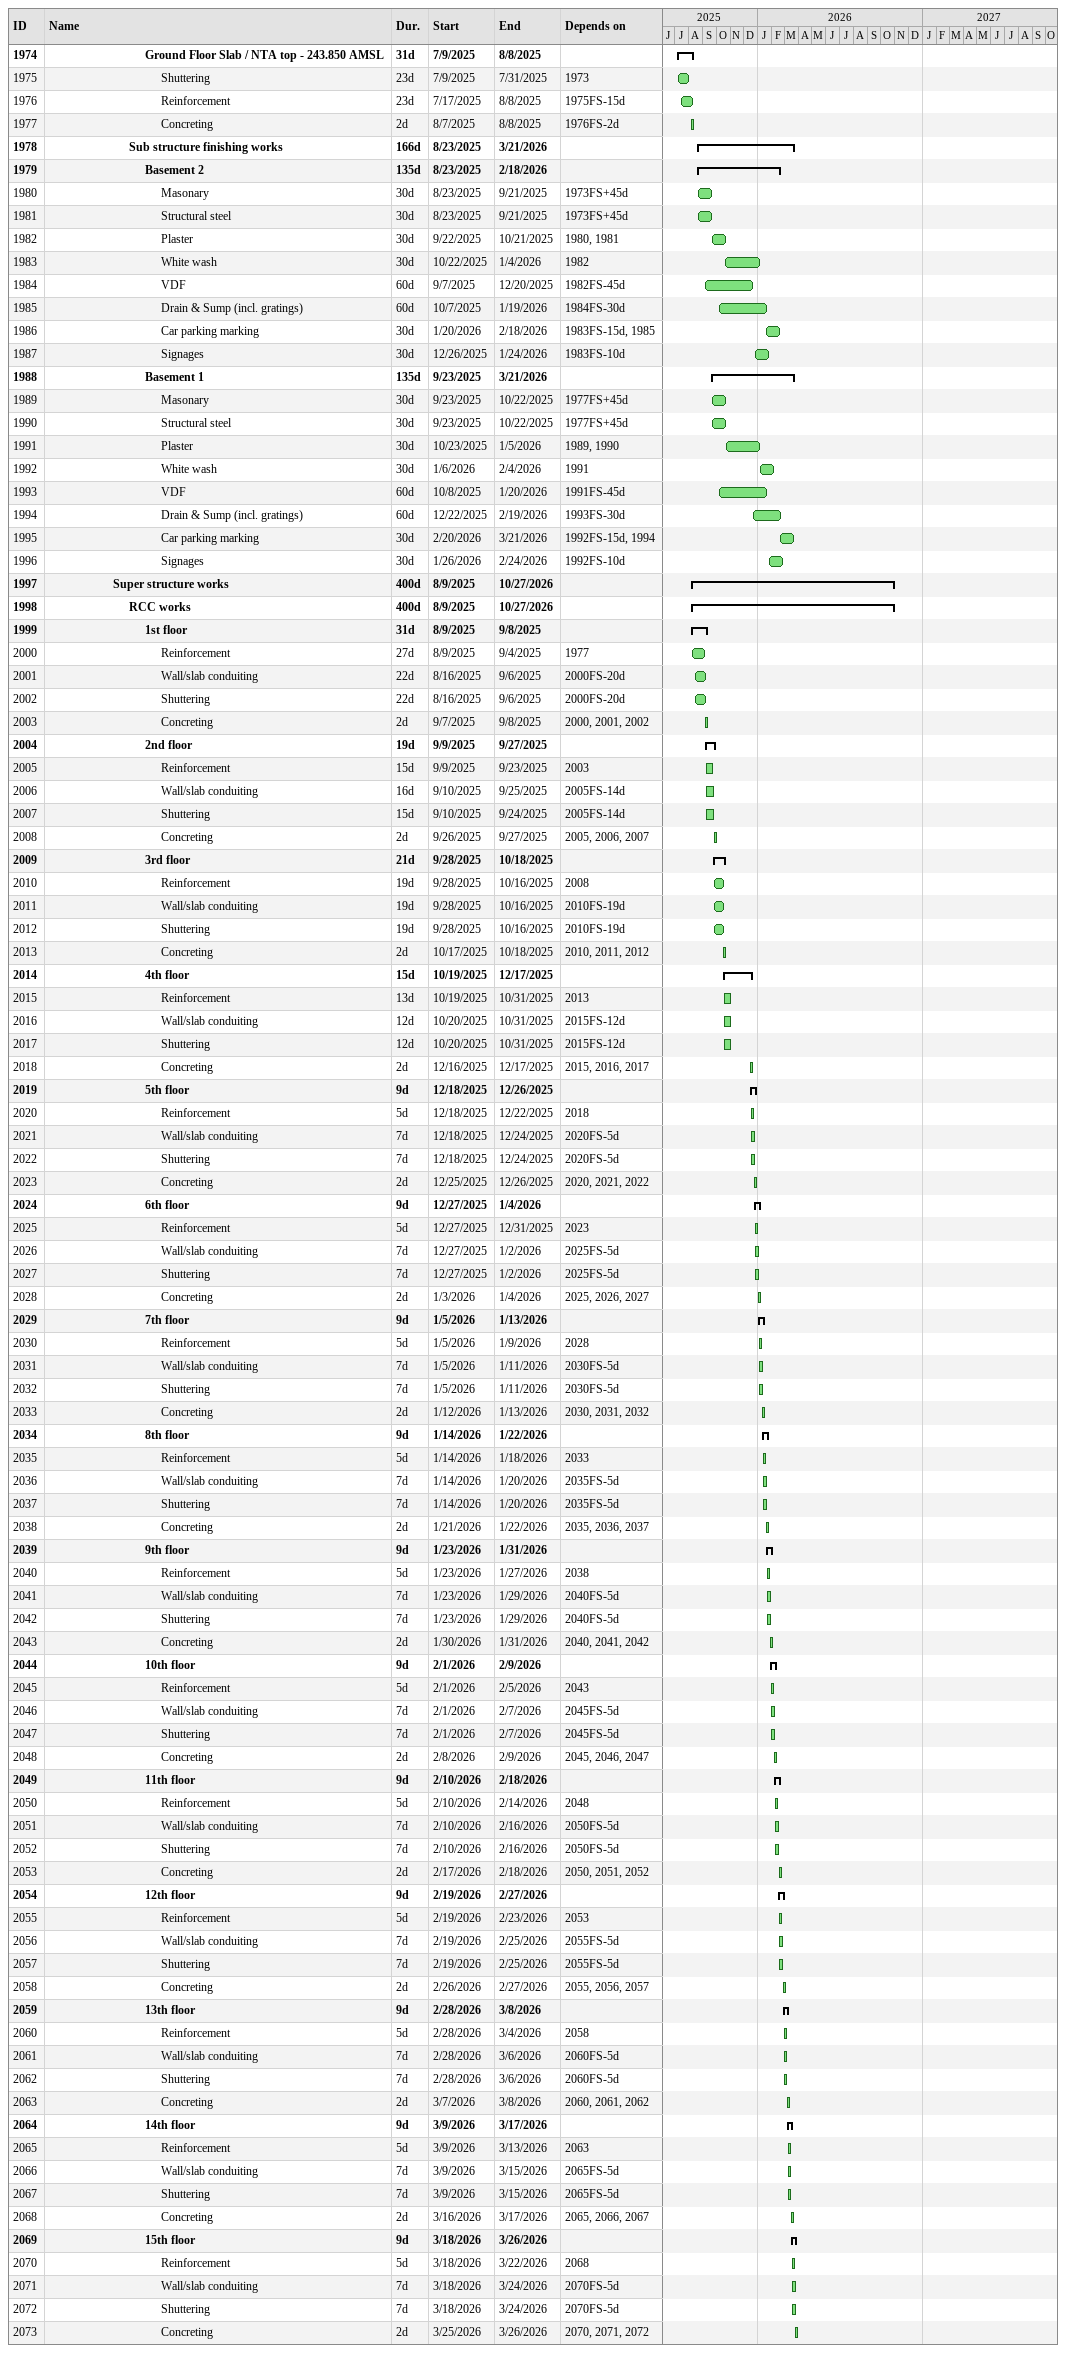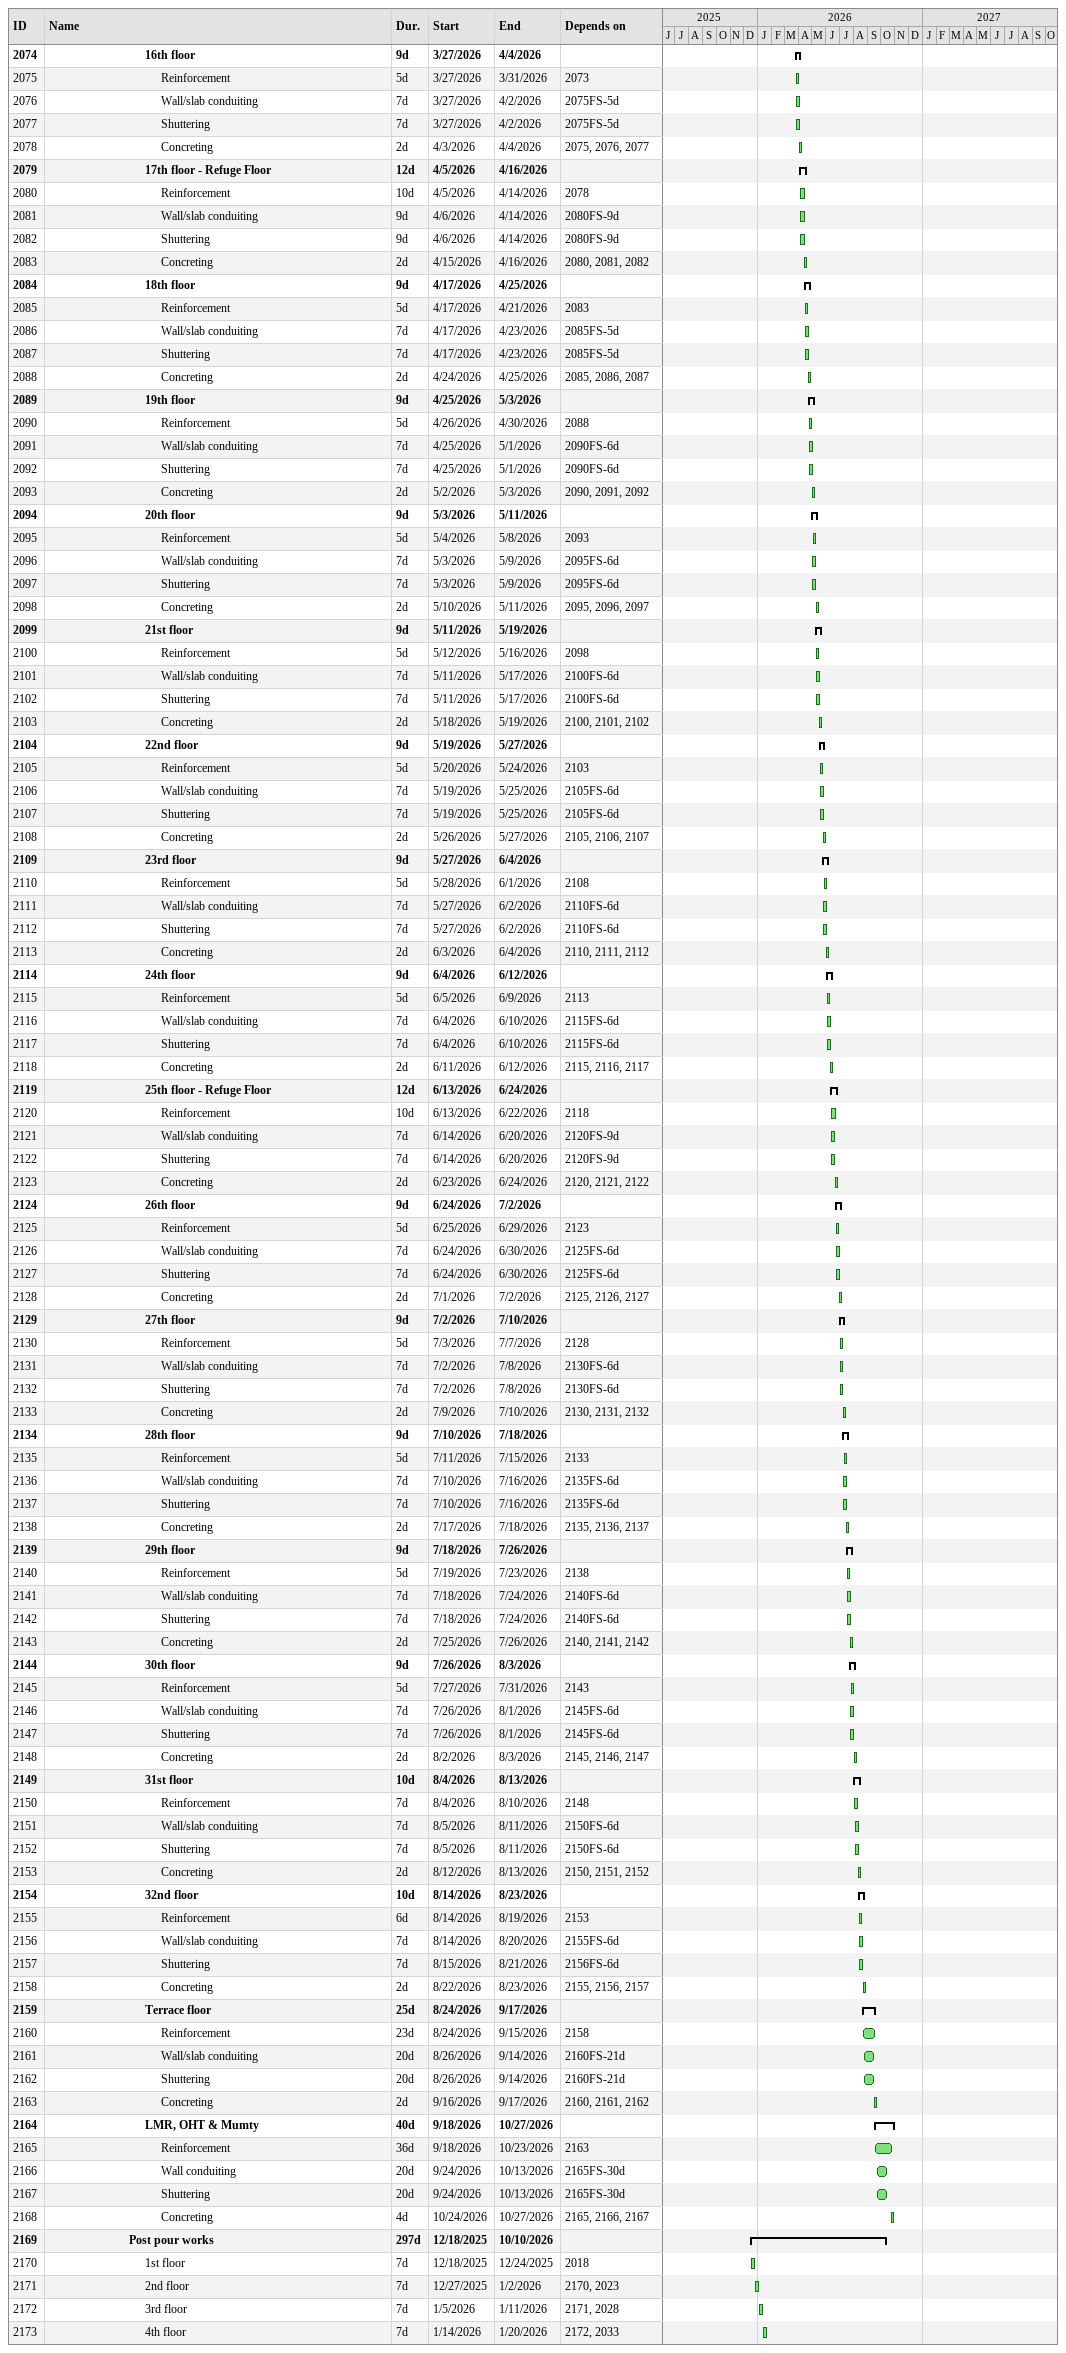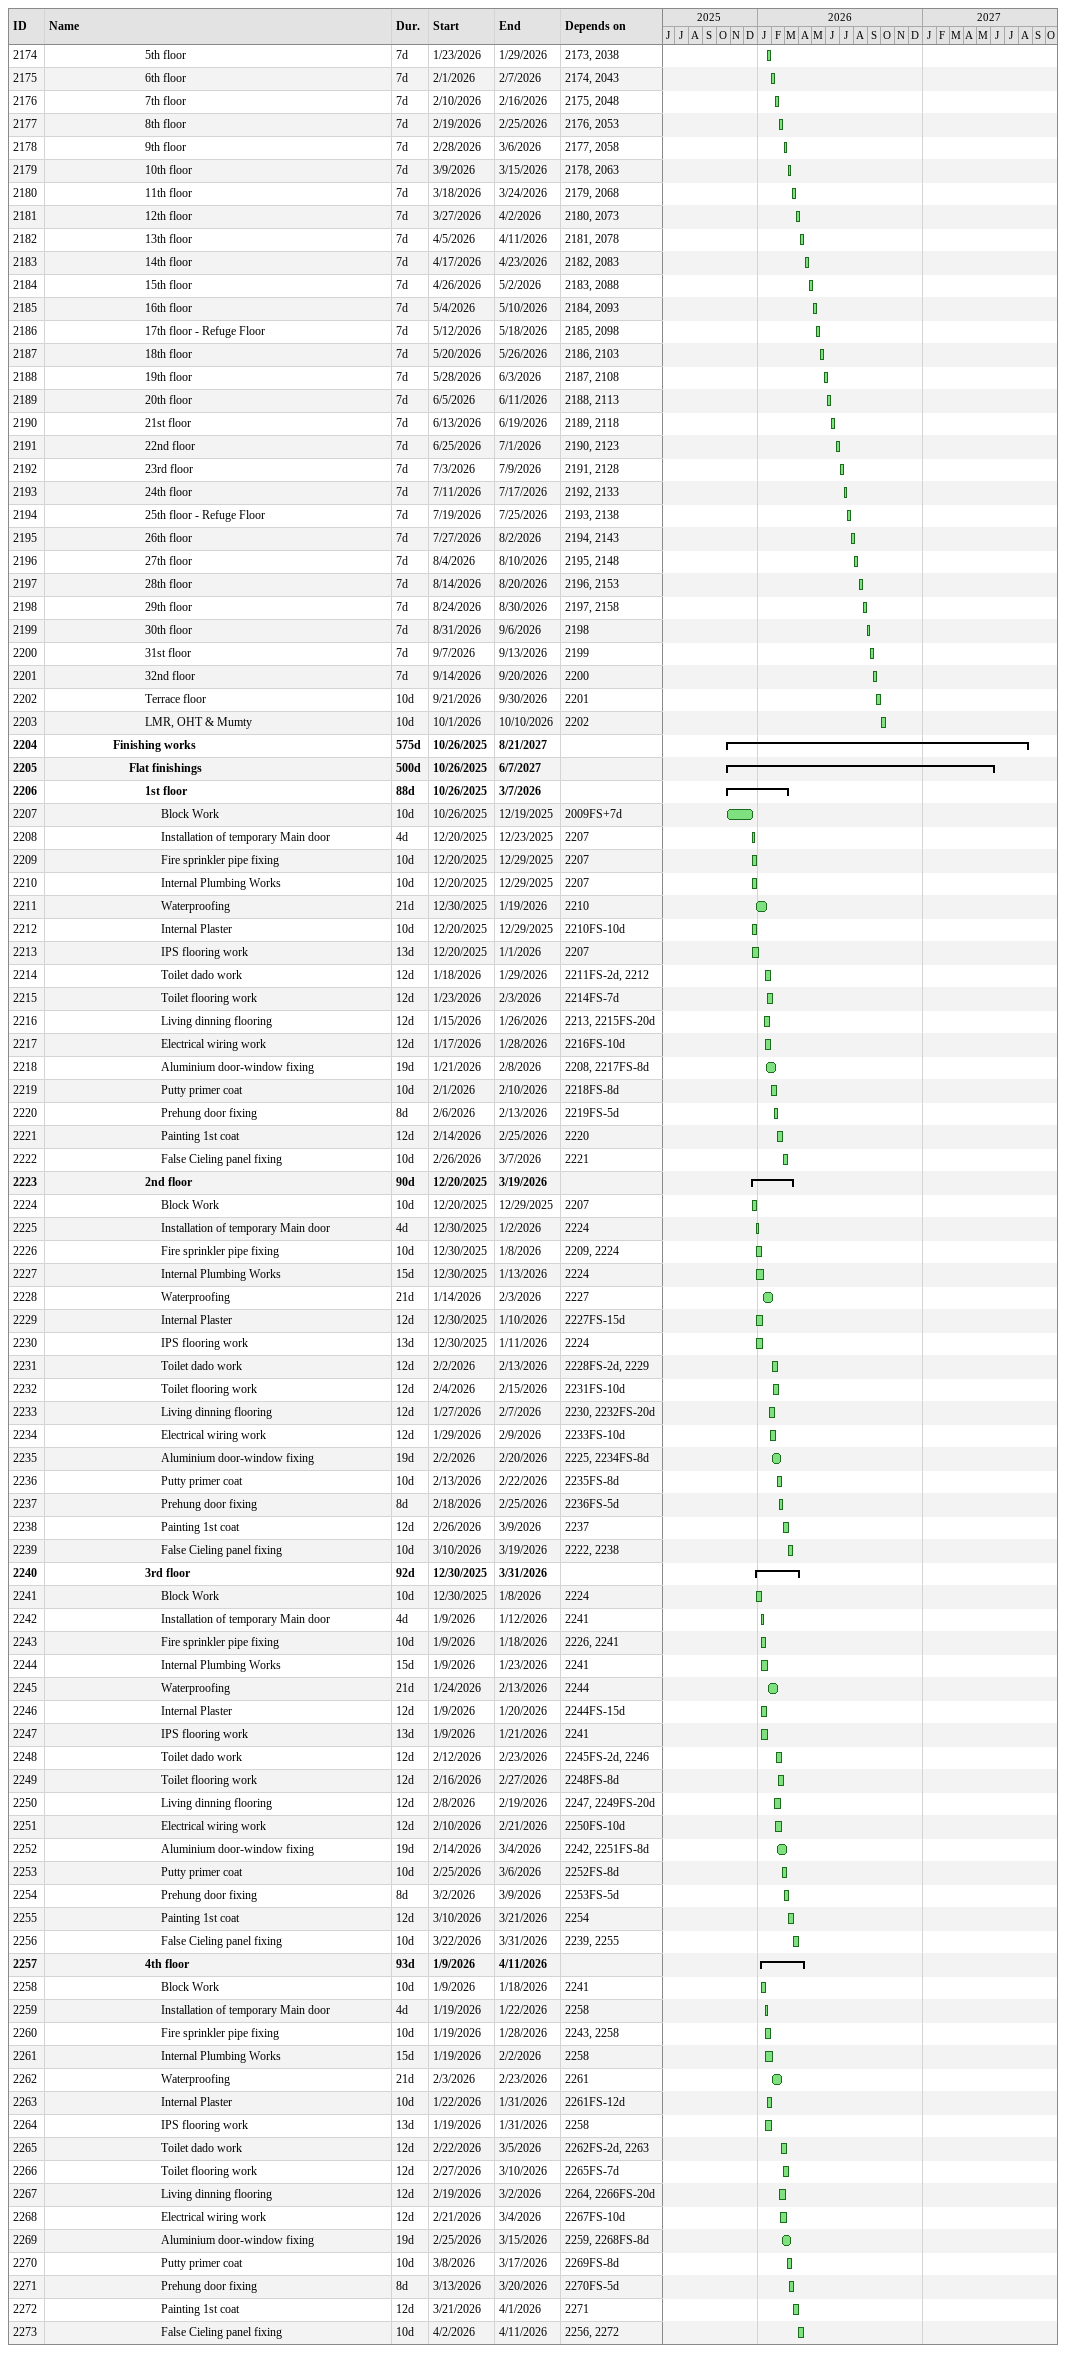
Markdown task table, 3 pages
| ID | Level | Task | Duration | Start | Finish | Predecessors |
|---|---|---|---|---|---|---|
| 1974 | 7 | **Ground Floor Slab / NTA top - 243.850 AMSL** | 31d | 2025-07-09 | 2025-08-08 |  |
| 1975 | 8 | Shuttering | 23d | 2025-07-09 | 2025-07-31 | 1973 |
| 1976 | 8 | Reinforcement | 23d | 2025-07-17 | 2025-08-08 | 1975FS-15d |
| 1977 | 8 | Concreting | 2d | 2025-08-07 | 2025-08-08 | 1976FS-2d |
| 1978 | 6 | **Sub structure finishing works** | 166d | 2025-08-23 | 2026-03-21 |  |
| 1979 | 7 | **Basement 2** | 135d | 2025-08-23 | 2026-02-18 |  |
| 1980 | 8 | Masonary | 30d | 2025-08-23 | 2025-09-21 | 1973FS+45d |
| 1981 | 8 | Structural steel | 30d | 2025-08-23 | 2025-09-21 | 1973FS+45d |
| 1982 | 8 | Plaster | 30d | 2025-09-22 | 2025-10-21 | 1980, 1981 |
| 1983 | 8 | White wash | 30d | 2025-10-22 | 2026-01-04 | 1982 |
| 1984 | 8 | VDF | 60d | 2025-09-07 | 2025-12-20 | 1982FS-45d |
| 1985 | 8 | Drain & Sump (incl. gratings) | 60d | 2025-10-07 | 2026-01-19 | 1984FS-30d |
| 1986 | 8 | Car parking marking | 30d | 2026-01-20 | 2026-02-18 | 1983FS-15d, 1985 |
| 1987 | 8 | Signages | 30d | 2025-12-26 | 2026-01-24 | 1983FS-10d |
| 1988 | 7 | **Basement 1** | 135d | 2025-09-23 | 2026-03-21 |  |
| 1989 | 8 | Masonary | 30d | 2025-09-23 | 2025-10-22 | 1977FS+45d |
| 1990 | 8 | Structural steel | 30d | 2025-09-23 | 2025-10-22 | 1977FS+45d |
| 1991 | 8 | Plaster | 30d | 2025-10-23 | 2026-01-05 | 1989, 1990 |
| 1992 | 8 | White wash | 30d | 2026-01-06 | 2026-02-04 | 1991 |
| 1993 | 8 | VDF | 60d | 2025-10-08 | 2026-01-20 | 1991FS-45d |
| 1994 | 8 | Drain & Sump (incl. gratings) | 60d | 2025-12-22 | 2026-02-19 | 1993FS-30d |
| 1995 | 8 | Car parking marking | 30d | 2026-02-20 | 2026-03-21 | 1992FS-15d, 1994 |
| 1996 | 8 | Signages | 30d | 2026-01-26 | 2026-02-24 | 1992FS-10d |
| 1997 | 5 | **Super structure works** | 400d | 2025-08-09 | 2026-10-27 |  |
| 1998 | 6 | **RCC works** | 400d | 2025-08-09 | 2026-10-27 |  |
| 1999 | 7 | **1st floor** | 31d | 2025-08-09 | 2025-09-08 |  |
| 2000 | 8 | Reinforcement | 27d | 2025-08-09 | 2025-09-04 | 1977 |
| 2001 | 8 | Wall/slab conduiting | 22d | 2025-08-16 | 2025-09-06 | 2000FS-20d |
| 2002 | 8 | Shuttering | 22d | 2025-08-16 | 2025-09-06 | 2000FS-20d |
| 2003 | 8 | Concreting | 2d | 2025-09-07 | 2025-09-08 | 2000, 2001, 2002 |
| 2004 | 7 | **2nd floor** | 19d | 2025-09-09 | 2025-09-27 |  |
| 2005 | 8 | Reinforcement | 15d | 2025-09-09 | 2025-09-23 | 2003 |
| 2006 | 8 | Wall/slab conduiting | 16d | 2025-09-10 | 2025-09-25 | 2005FS-14d |
| 2007 | 8 | Shuttering | 15d | 2025-09-10 | 2025-09-24 | 2005FS-14d |
| 2008 | 8 | Concreting | 2d | 2025-09-26 | 2025-09-27 | 2005, 2006, 2007 |
| 2009 | 7 | **3rd floor** | 21d | 2025-09-28 | 2025-10-18 |  |
| 2010 | 8 | Reinforcement | 19d | 2025-09-28 | 2025-10-16 | 2008 |
| 2011 | 8 | Wall/slab conduiting | 19d | 2025-09-28 | 2025-10-16 | 2010FS-19d |
| 2012 | 8 | Shuttering | 19d | 2025-09-28 | 2025-10-16 | 2010FS-19d |
| 2013 | 8 | Concreting | 2d | 2025-10-17 | 2025-10-18 | 2010, 2011, 2012 |
| 2014 | 7 | **4th floor** | 15d | 2025-10-19 | 2025-12-17 |  |
| 2015 | 8 | Reinforcement | 13d | 2025-10-19 | 2025-10-31 | 2013 |
| 2016 | 8 | Wall/slab conduiting | 12d | 2025-10-20 | 2025-10-31 | 2015FS-12d |
| 2017 | 8 | Shuttering | 12d | 2025-10-20 | 2025-10-31 | 2015FS-12d |
| 2018 | 8 | Concreting | 2d | 2025-12-16 | 2025-12-17 | 2015, 2016, 2017 |
| 2019 | 7 | **5th floor** | 9d | 2025-12-18 | 2025-12-26 |  |
| 2020 | 8 | Reinforcement | 5d | 2025-12-18 | 2025-12-22 | 2018 |
| 2021 | 8 | Wall/slab conduiting | 7d | 2025-12-18 | 2025-12-24 | 2020FS-5d |
| 2022 | 8 | Shuttering | 7d | 2025-12-18 | 2025-12-24 | 2020FS-5d |
| 2023 | 8 | Concreting | 2d | 2025-12-25 | 2025-12-26 | 2020, 2021, 2022 |
| 2024 | 7 | **6th floor** | 9d | 2025-12-27 | 2026-01-04 |  |
| 2025 | 8 | Reinforcement | 5d | 2025-12-27 | 2025-12-31 | 2023 |
| 2026 | 8 | Wall/slab conduiting | 7d | 2025-12-27 | 2026-01-02 | 2025FS-5d |
| 2027 | 8 | Shuttering | 7d | 2025-12-27 | 2026-01-02 | 2025FS-5d |
| 2028 | 8 | Concreting | 2d | 2026-01-03 | 2026-01-04 | 2025, 2026, 2027 |
| 2029 | 7 | **7th floor** | 9d | 2026-01-05 | 2026-01-13 |  |
| 2030 | 8 | Reinforcement | 5d | 2026-01-05 | 2026-01-09 | 2028 |
| 2031 | 8 | Wall/slab conduiting | 7d | 2026-01-05 | 2026-01-11 | 2030FS-5d |
| 2032 | 8 | Shuttering | 7d | 2026-01-05 | 2026-01-11 | 2030FS-5d |
| 2033 | 8 | Concreting | 2d | 2026-01-12 | 2026-01-13 | 2030, 2031, 2032 |
| 2034 | 7 | **8th floor** | 9d | 2026-01-14 | 2026-01-22 |  |
| 2035 | 8 | Reinforcement | 5d | 2026-01-14 | 2026-01-18 | 2033 |
| 2036 | 8 | Wall/slab conduiting | 7d | 2026-01-14 | 2026-01-20 | 2035FS-5d |
| 2037 | 8 | Shuttering | 7d | 2026-01-14 | 2026-01-20 | 2035FS-5d |
| 2038 | 8 | Concreting | 2d | 2026-01-21 | 2026-01-22 | 2035, 2036, 2037 |
| 2039 | 7 | **9th floor** | 9d | 2026-01-23 | 2026-01-31 |  |
| 2040 | 8 | Reinforcement | 5d | 2026-01-23 | 2026-01-27 | 2038 |
| 2041 | 8 | Wall/slab conduiting | 7d | 2026-01-23 | 2026-01-29 | 2040FS-5d |
| 2042 | 8 | Shuttering | 7d | 2026-01-23 | 2026-01-29 | 2040FS-5d |
| 2043 | 8 | Concreting | 2d | 2026-01-30 | 2026-01-31 | 2040, 2041, 2042 |
| 2044 | 7 | **10th floor** | 9d | 2026-02-01 | 2026-02-09 |  |
| 2045 | 8 | Reinforcement | 5d | 2026-02-01 | 2026-02-05 | 2043 |
| 2046 | 8 | Wall/slab conduiting | 7d | 2026-02-01 | 2026-02-07 | 2045FS-5d |
| 2047 | 8 | Shuttering | 7d | 2026-02-01 | 2026-02-07 | 2045FS-5d |
| 2048 | 8 | Concreting | 2d | 2026-02-08 | 2026-02-09 | 2045, 2046, 2047 |
| 2049 | 7 | **11th floor** | 9d | 2026-02-10 | 2026-02-18 |  |
| 2050 | 8 | Reinforcement | 5d | 2026-02-10 | 2026-02-14 | 2048 |
| 2051 | 8 | Wall/slab conduiting | 7d | 2026-02-10 | 2026-02-16 | 2050FS-5d |
| 2052 | 8 | Shuttering | 7d | 2026-02-10 | 2026-02-16 | 2050FS-5d |
| 2053 | 8 | Concreting | 2d | 2026-02-17 | 2026-02-18 | 2050, 2051, 2052 |
| 2054 | 7 | **12th floor** | 9d | 2026-02-19 | 2026-02-27 |  |
| 2055 | 8 | Reinforcement | 5d | 2026-02-19 | 2026-02-23 | 2053 |
| 2056 | 8 | Wall/slab conduiting | 7d | 2026-02-19 | 2026-02-25 | 2055FS-5d |
| 2057 | 8 | Shuttering | 7d | 2026-02-19 | 2026-02-25 | 2055FS-5d |
| 2058 | 8 | Concreting | 2d | 2026-02-26 | 2026-02-27 | 2055, 2056, 2057 |
| 2059 | 7 | **13th floor** | 9d | 2026-02-28 | 2026-03-08 |  |
| 2060 | 8 | Reinforcement | 5d | 2026-02-28 | 2026-03-04 | 2058 |
| 2061 | 8 | Wall/slab conduiting | 7d | 2026-02-28 | 2026-03-06 | 2060FS-5d |
| 2062 | 8 | Shuttering | 7d | 2026-02-28 | 2026-03-06 | 2060FS-5d |
| 2063 | 8 | Concreting | 2d | 2026-03-07 | 2026-03-08 | 2060, 2061, 2062 |
| 2064 | 7 | **14th floor** | 9d | 2026-03-09 | 2026-03-17 |  |
| 2065 | 8 | Reinforcement | 5d | 2026-03-09 | 2026-03-13 | 2063 |
| 2066 | 8 | Wall/slab conduiting | 7d | 2026-03-09 | 2026-03-15 | 2065FS-5d |
| 2067 | 8 | Shuttering | 7d | 2026-03-09 | 2026-03-15 | 2065FS-5d |
| 2068 | 8 | Concreting | 2d | 2026-03-16 | 2026-03-17 | 2065, 2066, 2067 |
| 2069 | 7 | **15th floor** | 9d | 2026-03-18 | 2026-03-26 |  |
| 2070 | 8 | Reinforcement | 5d | 2026-03-18 | 2026-03-22 | 2068 |
| 2071 | 8 | Wall/slab conduiting | 7d | 2026-03-18 | 2026-03-24 | 2070FS-5d |
| 2072 | 8 | Shuttering | 7d | 2026-03-18 | 2026-03-24 | 2070FS-5d |
| 2073 | 8 | Concreting | 2d | 2026-03-25 | 2026-03-26 | 2070, 2071, 2072 |
| 2074 | 7 | **16th floor** | 9d | 2026-03-27 | 2026-04-04 |  |
| 2075 | 8 | Reinforcement | 5d | 2026-03-27 | 2026-03-31 | 2073 |
| 2076 | 8 | Wall/slab conduiting | 7d | 2026-03-27 | 2026-04-02 | 2075FS-5d |
| 2077 | 8 | Shuttering | 7d | 2026-03-27 | 2026-04-02 | 2075FS-5d |
| 2078 | 8 | Concreting | 2d | 2026-04-03 | 2026-04-04 | 2075, 2076, 2077 |
| 2079 | 7 | **17th floor - Refuge Floor** | 12d | 2026-04-05 | 2026-04-16 |  |
| 2080 | 8 | Reinforcement | 10d | 2026-04-05 | 2026-04-14 | 2078 |
| 2081 | 8 | Wall/slab conduiting | 9d | 2026-04-06 | 2026-04-14 | 2080FS-9d |
| 2082 | 8 | Shuttering | 9d | 2026-04-06 | 2026-04-14 | 2080FS-9d |
| 2083 | 8 | Concreting | 2d | 2026-04-15 | 2026-04-16 | 2080, 2081, 2082 |
| 2084 | 7 | **18th floor** | 9d | 2026-04-17 | 2026-04-25 |  |
| 2085 | 8 | Reinforcement | 5d | 2026-04-17 | 2026-04-21 | 2083 |
| 2086 | 8 | Wall/slab conduiting | 7d | 2026-04-17 | 2026-04-23 | 2085FS-5d |
| 2087 | 8 | Shuttering | 7d | 2026-04-17 | 2026-04-23 | 2085FS-5d |
| 2088 | 8 | Concreting | 2d | 2026-04-24 | 2026-04-25 | 2085, 2086, 2087 |
| 2089 | 7 | **19th floor** | 9d | 2026-04-25 | 2026-05-03 |  |
| 2090 | 8 | Reinforcement | 5d | 2026-04-26 | 2026-04-30 | 2088 |
| 2091 | 8 | Wall/slab conduiting | 7d | 2026-04-25 | 2026-05-01 | 2090FS-6d |
| 2092 | 8 | Shuttering | 7d | 2026-04-25 | 2026-05-01 | 2090FS-6d |
| 2093 | 8 | Concreting | 2d | 2026-05-02 | 2026-05-03 | 2090, 2091, 2092 |
| 2094 | 7 | **20th floor** | 9d | 2026-05-03 | 2026-05-11 |  |
| 2095 | 8 | Reinforcement | 5d | 2026-05-04 | 2026-05-08 | 2093 |
| 2096 | 8 | Wall/slab conduiting | 7d | 2026-05-03 | 2026-05-09 | 2095FS-6d |
| 2097 | 8 | Shuttering | 7d | 2026-05-03 | 2026-05-09 | 2095FS-6d |
| 2098 | 8 | Concreting | 2d | 2026-05-10 | 2026-05-11 | 2095, 2096, 2097 |
| 2099 | 7 | **21st floor** | 9d | 2026-05-11 | 2026-05-19 |  |
| 2100 | 8 | Reinforcement | 5d | 2026-05-12 | 2026-05-16 | 2098 |
| 2101 | 8 | Wall/slab conduiting | 7d | 2026-05-11 | 2026-05-17 | 2100FS-6d |
| 2102 | 8 | Shuttering | 7d | 2026-05-11 | 2026-05-17 | 2100FS-6d |
| 2103 | 8 | Concreting | 2d | 2026-05-18 | 2026-05-19 | 2100, 2101, 2102 |
| 2104 | 7 | **22nd floor** | 9d | 2026-05-19 | 2026-05-27 |  |
| 2105 | 8 | Reinforcement | 5d | 2026-05-20 | 2026-05-24 | 2103 |
| 2106 | 8 | Wall/slab conduiting | 7d | 2026-05-19 | 2026-05-25 | 2105FS-6d |
| 2107 | 8 | Shuttering | 7d | 2026-05-19 | 2026-05-25 | 2105FS-6d |
| 2108 | 8 | Concreting | 2d | 2026-05-26 | 2026-05-27 | 2105, 2106, 2107 |
| 2109 | 7 | **23rd floor** | 9d | 2026-05-27 | 2026-06-04 |  |
| 2110 | 8 | Reinforcement | 5d | 2026-05-28 | 2026-06-01 | 2108 |
| 2111 | 8 | Wall/slab conduiting | 7d | 2026-05-27 | 2026-06-02 | 2110FS-6d |
| 2112 | 8 | Shuttering | 7d | 2026-05-27 | 2026-06-02 | 2110FS-6d |
| 2113 | 8 | Concreting | 2d | 2026-06-03 | 2026-06-04 | 2110, 2111, 2112 |
| 2114 | 7 | **24th floor** | 9d | 2026-06-04 | 2026-06-12 |  |
| 2115 | 8 | Reinforcement | 5d | 2026-06-05 | 2026-06-09 | 2113 |
| 2116 | 8 | Wall/slab conduiting | 7d | 2026-06-04 | 2026-06-10 | 2115FS-6d |
| 2117 | 8 | Shuttering | 7d | 2026-06-04 | 2026-06-10 | 2115FS-6d |
| 2118 | 8 | Concreting | 2d | 2026-06-11 | 2026-06-12 | 2115, 2116, 2117 |
| 2119 | 7 | **25th floor - Refuge Floor** | 12d | 2026-06-13 | 2026-06-24 |  |
| 2120 | 8 | Reinforcement | 10d | 2026-06-13 | 2026-06-22 | 2118 |
| 2121 | 8 | Wall/slab conduiting | 7d | 2026-06-14 | 2026-06-20 | 2120FS-9d |
| 2122 | 8 | Shuttering | 7d | 2026-06-14 | 2026-06-20 | 2120FS-9d |
| 2123 | 8 | Concreting | 2d | 2026-06-23 | 2026-06-24 | 2120, 2121, 2122 |
| 2124 | 7 | **26th floor** | 9d | 2026-06-24 | 2026-07-02 |  |
| 2125 | 8 | Reinforcement | 5d | 2026-06-25 | 2026-06-29 | 2123 |
| 2126 | 8 | Wall/slab conduiting | 7d | 2026-06-24 | 2026-06-30 | 2125FS-6d |
| 2127 | 8 | Shuttering | 7d | 2026-06-24 | 2026-06-30 | 2125FS-6d |
| 2128 | 8 | Concreting | 2d | 2026-07-01 | 2026-07-02 | 2125, 2126, 2127 |
| 2129 | 7 | **27th floor** | 9d | 2026-07-02 | 2026-07-10 |  |
| 2130 | 8 | Reinforcement | 5d | 2026-07-03 | 2026-07-07 | 2128 |
| 2131 | 8 | Wall/slab conduiting | 7d | 2026-07-02 | 2026-07-08 | 2130FS-6d |
| 2132 | 8 | Shuttering | 7d | 2026-07-02 | 2026-07-08 | 2130FS-6d |
| 2133 | 8 | Concreting | 2d | 2026-07-09 | 2026-07-10 | 2130, 2131, 2132 |
| 2134 | 7 | **28th floor** | 9d | 2026-07-10 | 2026-07-18 |  |
| 2135 | 8 | Reinforcement | 5d | 2026-07-11 | 2026-07-15 | 2133 |
| 2136 | 8 | Wall/slab conduiting | 7d | 2026-07-10 | 2026-07-16 | 2135FS-6d |
| 2137 | 8 | Shuttering | 7d | 2026-07-10 | 2026-07-16 | 2135FS-6d |
| 2138 | 8 | Concreting | 2d | 2026-07-17 | 2026-07-18 | 2135, 2136, 2137 |
| 2139 | 7 | **29th floor** | 9d | 2026-07-18 | 2026-07-26 |  |
| 2140 | 8 | Reinforcement | 5d | 2026-07-19 | 2026-07-23 | 2138 |
| 2141 | 8 | Wall/slab conduiting | 7d | 2026-07-18 | 2026-07-24 | 2140FS-6d |
| 2142 | 8 | Shuttering | 7d | 2026-07-18 | 2026-07-24 | 2140FS-6d |
| 2143 | 8 | Concreting | 2d | 2026-07-25 | 2026-07-26 | 2140, 2141, 2142 |
| 2144 | 7 | **30th floor** | 9d | 2026-07-26 | 2026-08-03 |  |
| 2145 | 8 | Reinforcement | 5d | 2026-07-27 | 2026-07-31 | 2143 |
| 2146 | 8 | Wall/slab conduiting | 7d | 2026-07-26 | 2026-08-01 | 2145FS-6d |
| 2147 | 8 | Shuttering | 7d | 2026-07-26 | 2026-08-01 | 2145FS-6d |
| 2148 | 8 | Concreting | 2d | 2026-08-02 | 2026-08-03 | 2145, 2146, 2147 |
| 2149 | 7 | **31st floor** | 10d | 2026-08-04 | 2026-08-13 |  |
| 2150 | 8 | Reinforcement | 7d | 2026-08-04 | 2026-08-10 | 2148 |
| 2151 | 8 | Wall/slab conduiting | 7d | 2026-08-05 | 2026-08-11 | 2150FS-6d |
| 2152 | 8 | Shuttering | 7d | 2026-08-05 | 2026-08-11 | 2150FS-6d |
| 2153 | 8 | Concreting | 2d | 2026-08-12 | 2026-08-13 | 2150, 2151, 2152 |
| 2154 | 7 | **32nd floor** | 10d | 2026-08-14 | 2026-08-23 |  |
| 2155 | 8 | Reinforcement | 6d | 2026-08-14 | 2026-08-19 | 2153 |
| 2156 | 8 | Wall/slab conduiting | 7d | 2026-08-14 | 2026-08-20 | 2155FS-6d |
| 2157 | 8 | Shuttering | 7d | 2026-08-15 | 2026-08-21 | 2156FS-6d |
| 2158 | 8 | Concreting | 2d | 2026-08-22 | 2026-08-23 | 2155, 2156, 2157 |
| 2159 | 7 | **Terrace floor** | 25d | 2026-08-24 | 2026-09-17 |  |
| 2160 | 8 | Reinforcement | 23d | 2026-08-24 | 2026-09-15 | 2158 |
| 2161 | 8 | Wall/slab conduiting | 20d | 2026-08-26 | 2026-09-14 | 2160FS-21d |
| 2162 | 8 | Shuttering | 20d | 2026-08-26 | 2026-09-14 | 2160FS-21d |
| 2163 | 8 | Concreting | 2d | 2026-09-16 | 2026-09-17 | 2160, 2161, 2162 |
| 2164 | 7 | **LMR, OHT & Mumty** | 40d | 2026-09-18 | 2026-10-27 |  |
| 2165 | 8 | Reinforcement | 36d | 2026-09-18 | 2026-10-23 | 2163 |
| 2166 | 8 | Wall conduiting | 20d | 2026-09-24 | 2026-10-13 | 2165FS-30d |
| 2167 | 8 | Shuttering | 20d | 2026-09-24 | 2026-10-13 | 2165FS-30d |
| 2168 | 8 | Concreting | 4d | 2026-10-24 | 2026-10-27 | 2165, 2166, 2167 |
| 2169 | 6 | **Post pour works** | 297d | 2025-12-18 | 2026-10-10 |  |
| 2170 | 7 | 1st floor | 7d | 2025-12-18 | 2025-12-24 | 2018 |
| 2171 | 7 | 2nd floor | 7d | 2025-12-27 | 2026-01-02 | 2170, 2023 |
| 2172 | 7 | 3rd floor | 7d | 2026-01-05 | 2026-01-11 | 2171, 2028 |
| 2173 | 7 | 4th floor | 7d | 2026-01-14 | 2026-01-20 | 2172, 2033 |
| 2174 | 7 | 5th floor | 7d | 2026-01-23 | 2026-01-29 | 2173, 2038 |
| 2175 | 7 | 6th floor | 7d | 2026-02-01 | 2026-02-07 | 2174, 2043 |
| 2176 | 7 | 7th floor | 7d | 2026-02-10 | 2026-02-16 | 2175, 2048 |
| 2177 | 7 | 8th floor | 7d | 2026-02-19 | 2026-02-25 | 2176, 2053 |
| 2178 | 7 | 9th floor | 7d | 2026-02-28 | 2026-03-06 | 2177, 2058 |
| 2179 | 7 | 10th floor | 7d | 2026-03-09 | 2026-03-15 | 2178, 2063 |
| 2180 | 7 | 11th floor | 7d | 2026-03-18 | 2026-03-24 | 2179, 2068 |
| 2181 | 7 | 12th floor | 7d | 2026-03-27 | 2026-04-02 | 2180, 2073 |
| 2182 | 7 | 13th floor | 7d | 2026-04-05 | 2026-04-11 | 2181, 2078 |
| 2183 | 7 | 14th floor | 7d | 2026-04-17 | 2026-04-23 | 2182, 2083 |
| 2184 | 7 | 15th floor | 7d | 2026-04-26 | 2026-05-02 | 2183, 2088 |
| 2185 | 7 | 16th floor | 7d | 2026-05-04 | 2026-05-10 | 2184, 2093 |
| 2186 | 7 | 17th floor - Refuge Floor | 7d | 2026-05-12 | 2026-05-18 | 2185, 2098 |
| 2187 | 7 | 18th floor | 7d | 2026-05-20 | 2026-05-26 | 2186, 2103 |
| 2188 | 7 | 19th floor | 7d | 2026-05-28 | 2026-06-03 | 2187, 2108 |
| 2189 | 7 | 20th floor | 7d | 2026-06-05 | 2026-06-11 | 2188, 2113 |
| 2190 | 7 | 21st floor | 7d | 2026-06-13 | 2026-06-19 | 2189, 2118 |
| 2191 | 7 | 22nd floor | 7d | 2026-06-25 | 2026-07-01 | 2190, 2123 |
| 2192 | 7 | 23rd floor | 7d | 2026-07-03 | 2026-07-09 | 2191, 2128 |
| 2193 | 7 | 24th floor | 7d | 2026-07-11 | 2026-07-17 | 2192, 2133 |
| 2194 | 7 | 25th floor - Refuge Floor | 7d | 2026-07-19 | 2026-07-25 | 2193, 2138 |
| 2195 | 7 | 26th floor | 7d | 2026-07-27 | 2026-08-02 | 2194, 2143 |
| 2196 | 7 | 27th floor | 7d | 2026-08-04 | 2026-08-10 | 2195, 2148 |
| 2197 | 7 | 28th floor | 7d | 2026-08-14 | 2026-08-20 | 2196, 2153 |
| 2198 | 7 | 29th floor | 7d | 2026-08-24 | 2026-08-30 | 2197, 2158 |
| 2199 | 7 | 30th floor | 7d | 2026-08-31 | 2026-09-06 | 2198 |
| 2200 | 7 | 31st floor | 7d | 2026-09-07 | 2026-09-13 | 2199 |
| 2201 | 7 | 32nd floor | 7d | 2026-09-14 | 2026-09-20 | 2200 |
| 2202 | 7 | Terrace floor | 10d | 2026-09-21 | 2026-09-30 | 2201 |
| 2203 | 7 | LMR, OHT & Mumty | 10d | 2026-10-01 | 2026-10-10 | 2202 |
| 2204 | 5 | **Finishing works** | 575d | 2025-10-26 | 2027-08-21 |  |
| 2205 | 6 | **Flat finishings** | 500d | 2025-10-26 | 2027-06-07 |  |
| 2206 | 7 | **1st floor** | 88d | 2025-10-26 | 2026-03-07 |  |
| 2207 | 8 | Block Work | 10d | 2025-10-26 | 2025-12-19 | 2009FS+7d |
| 2208 | 8 | Installation of temporary Main door | 4d | 2025-12-20 | 2025-12-23 | 2207 |
| 2209 | 8 | Fire sprinkler pipe fixing | 10d | 2025-12-20 | 2025-12-29 | 2207 |
| 2210 | 8 | Internal Plumbing Works | 10d | 2025-12-20 | 2025-12-29 | 2207 |
| 2211 | 8 | Waterproofing | 21d | 2025-12-30 | 2026-01-19 | 2210 |
| 2212 | 8 | Internal Plaster | 10d | 2025-12-20 | 2025-12-29 | 2210FS-10d |
| 2213 | 8 | IPS flooring work | 13d | 2025-12-20 | 2026-01-01 | 2207 |
| 2214 | 8 | Toilet dado work | 12d | 2026-01-18 | 2026-01-29 | 2211FS-2d, 2212 |
| 2215 | 8 | Toilet flooring work | 12d | 2026-01-23 | 2026-02-03 | 2214FS-7d |
| 2216 | 8 | Living dinning flooring | 12d | 2026-01-15 | 2026-01-26 | 2213, 2215FS-20d |
| 2217 | 8 | Electrical wiring work | 12d | 2026-01-17 | 2026-01-28 | 2216FS-10d |
| 2218 | 8 | Aluminium door-window fixing | 19d | 2026-01-21 | 2026-02-08 | 2208, 2217FS-8d |
| 2219 | 8 | Putty primer coat | 10d | 2026-02-01 | 2026-02-10 | 2218FS-8d |
| 2220 | 8 | Prehung door fixing | 8d | 2026-02-06 | 2026-02-13 | 2219FS-5d |
| 2221 | 8 | Painting 1st coat | 12d | 2026-02-14 | 2026-02-25 | 2220 |
| 2222 | 8 | False Cieling panel fixing | 10d | 2026-02-26 | 2026-03-07 | 2221 |
| 2223 | 7 | **2nd floor** | 90d | 2025-12-20 | 2026-03-19 |  |
| 2224 | 8 | Block Work | 10d | 2025-12-20 | 2025-12-29 | 2207 |
| 2225 | 8 | Installation of temporary Main door | 4d | 2025-12-30 | 2026-01-02 | 2224 |
| 2226 | 8 | Fire sprinkler pipe fixing | 10d | 2025-12-30 | 2026-01-08 | 2209, 2224 |
| 2227 | 8 | Internal Plumbing Works | 15d | 2025-12-30 | 2026-01-13 | 2224 |
| 2228 | 8 | Waterproofing | 21d | 2026-01-14 | 2026-02-03 | 2227 |
| 2229 | 8 | Internal Plaster | 12d | 2025-12-30 | 2026-01-10 | 2227FS-15d |
| 2230 | 8 | IPS flooring work | 13d | 2025-12-30 | 2026-01-11 | 2224 |
| 2231 | 8 | Toilet dado work | 12d | 2026-02-02 | 2026-02-13 | 2228FS-2d, 2229 |
| 2232 | 8 | Toilet flooring work | 12d | 2026-02-04 | 2026-02-15 | 2231FS-10d |
| 2233 | 8 | Living dinning flooring | 12d | 2026-01-27 | 2026-02-07 | 2230, 2232FS-20d |
| 2234 | 8 | Electrical wiring work | 12d | 2026-01-29 | 2026-02-09 | 2233FS-10d |
| 2235 | 8 | Aluminium door-window fixing | 19d | 2026-02-02 | 2026-02-20 | 2225, 2234FS-8d |
| 2236 | 8 | Putty primer coat | 10d | 2026-02-13 | 2026-02-22 | 2235FS-8d |
| 2237 | 8 | Prehung door fixing | 8d | 2026-02-18 | 2026-02-25 | 2236FS-5d |
| 2238 | 8 | Painting 1st coat | 12d | 2026-02-26 | 2026-03-09 | 2237 |
| 2239 | 8 | False Cieling panel fixing | 10d | 2026-03-10 | 2026-03-19 | 2222, 2238 |
| 2240 | 7 | **3rd floor** | 92d | 2025-12-30 | 2026-03-31 |  |
| 2241 | 8 | Block Work | 10d | 2025-12-30 | 2026-01-08 | 2224 |
| 2242 | 8 | Installation of temporary Main door | 4d | 2026-01-09 | 2026-01-12 | 2241 |
| 2243 | 8 | Fire sprinkler pipe fixing | 10d | 2026-01-09 | 2026-01-18 | 2226, 2241 |
| 2244 | 8 | Internal Plumbing Works | 15d | 2026-01-09 | 2026-01-23 | 2241 |
| 2245 | 8 | Waterproofing | 21d | 2026-01-24 | 2026-02-13 | 2244 |
| 2246 | 8 | Internal Plaster | 12d | 2026-01-09 | 2026-01-20 | 2244FS-15d |
| 2247 | 8 | IPS flooring work | 13d | 2026-01-09 | 2026-01-21 | 2241 |
| 2248 | 8 | Toilet dado work | 12d | 2026-02-12 | 2026-02-23 | 2245FS-2d, 2246 |
| 2249 | 8 | Toilet flooring work | 12d | 2026-02-16 | 2026-02-27 | 2248FS-8d |
| 2250 | 8 | Living dinning flooring | 12d | 2026-02-08 | 2026-02-19 | 2247, 2249FS-20d |
| 2251 | 8 | Electrical wiring work | 12d | 2026-02-10 | 2026-02-21 | 2250FS-10d |
| 2252 | 8 | Aluminium door-window fixing | 19d | 2026-02-14 | 2026-03-04 | 2242, 2251FS-8d |
| 2253 | 8 | Putty primer coat | 10d | 2026-02-25 | 2026-03-06 | 2252FS-8d |
| 2254 | 8 | Prehung door fixing | 8d | 2026-03-02 | 2026-03-09 | 2253FS-5d |
| 2255 | 8 | Painting 1st coat | 12d | 2026-03-10 | 2026-03-21 | 2254 |
| 2256 | 8 | False Cieling panel fixing | 10d | 2026-03-22 | 2026-03-31 | 2239, 2255 |
| 2257 | 7 | **4th floor** | 93d | 2026-01-09 | 2026-04-11 |  |
| 2258 | 8 | Block Work | 10d | 2026-01-09 | 2026-01-18 | 2241 |
| 2259 | 8 | Installation of temporary Main door | 4d | 2026-01-19 | 2026-01-22 | 2258 |
| 2260 | 8 | Fire sprinkler pipe fixing | 10d | 2026-01-19 | 2026-01-28 | 2243, 2258 |
| 2261 | 8 | Internal Plumbing Works | 15d | 2026-01-19 | 2026-02-02 | 2258 |
| 2262 | 8 | Waterproofing | 21d | 2026-02-03 | 2026-02-23 | 2261 |
| 2263 | 8 | Internal Plaster | 10d | 2026-01-22 | 2026-01-31 | 2261FS-12d |
| 2264 | 8 | IPS flooring work | 13d | 2026-01-19 | 2026-01-31 | 2258 |
| 2265 | 8 | Toilet dado work | 12d | 2026-02-22 | 2026-03-05 | 2262FS-2d, 2263 |
| 2266 | 8 | Toilet flooring work | 12d | 2026-02-27 | 2026-03-10 | 2265FS-7d |
| 2267 | 8 | Living dinning flooring | 12d | 2026-02-19 | 2026-03-02 | 2264, 2266FS-20d |
| 2268 | 8 | Electrical wiring work | 12d | 2026-02-21 | 2026-03-04 | 2267FS-10d |
| 2269 | 8 | Aluminium door-window fixing | 19d | 2026-02-25 | 2026-03-15 | 2259, 2268FS-8d |
| 2270 | 8 | Putty primer coat | 10d | 2026-03-08 | 2026-03-17 | 2269FS-8d |
| 2271 | 8 | Prehung door fixing | 8d | 2026-03-13 | 2026-03-20 | 2270FS-5d |
| 2272 | 8 | Painting 1st coat | 12d | 2026-03-21 | 2026-04-01 | 2271 |
| 2273 | 8 | False Cieling panel fixing | 10d | 2026-04-02 | 2026-04-11 | 2256, 2272 |
